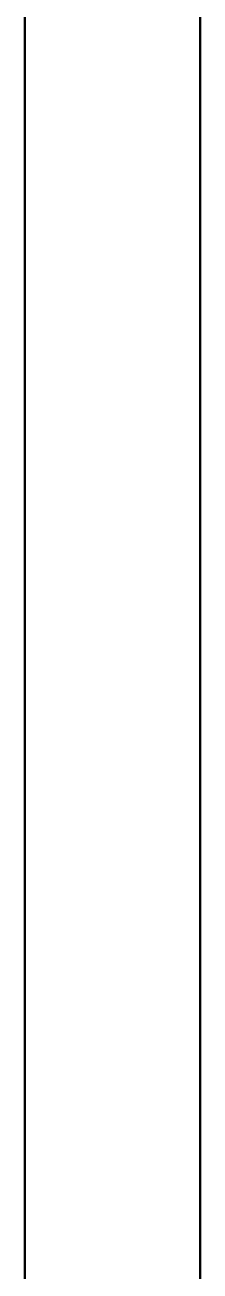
# Model space of a CAD drawing. Header units: millimetres. Extents: x 44692 to 659456, y -26273 to 96111.
# Drawn here: x 280116 to 280366, y -13289 to -11506 of the extents above; entities that cross this region are included whole.
import ezdxf

# ---------------------------------------------------------------- set-up
doc = ezdxf.new("R2010")
doc.units = ezdxf.units.MM
doc.header["$LTSCALE"] = 100
doc.layers.add('Paredes', color=7, linetype='Continuous', lineweight=50)

msp = doc.modelspace()

# ---------------------------------------------------------------- linework, layer by layer
at = {"layer": 'Paredes'}
for p, q in [((280115.567759114, -16598.1290517312), (280115.5677591141, 36254.17299816338)), ((280365.567759114, -16848.1290517312), (280365.567759114, 36254.17299816338))]:
    msp.add_line(p, q, dxfattribs=at)

doc.saveas('drawing.dxf')
